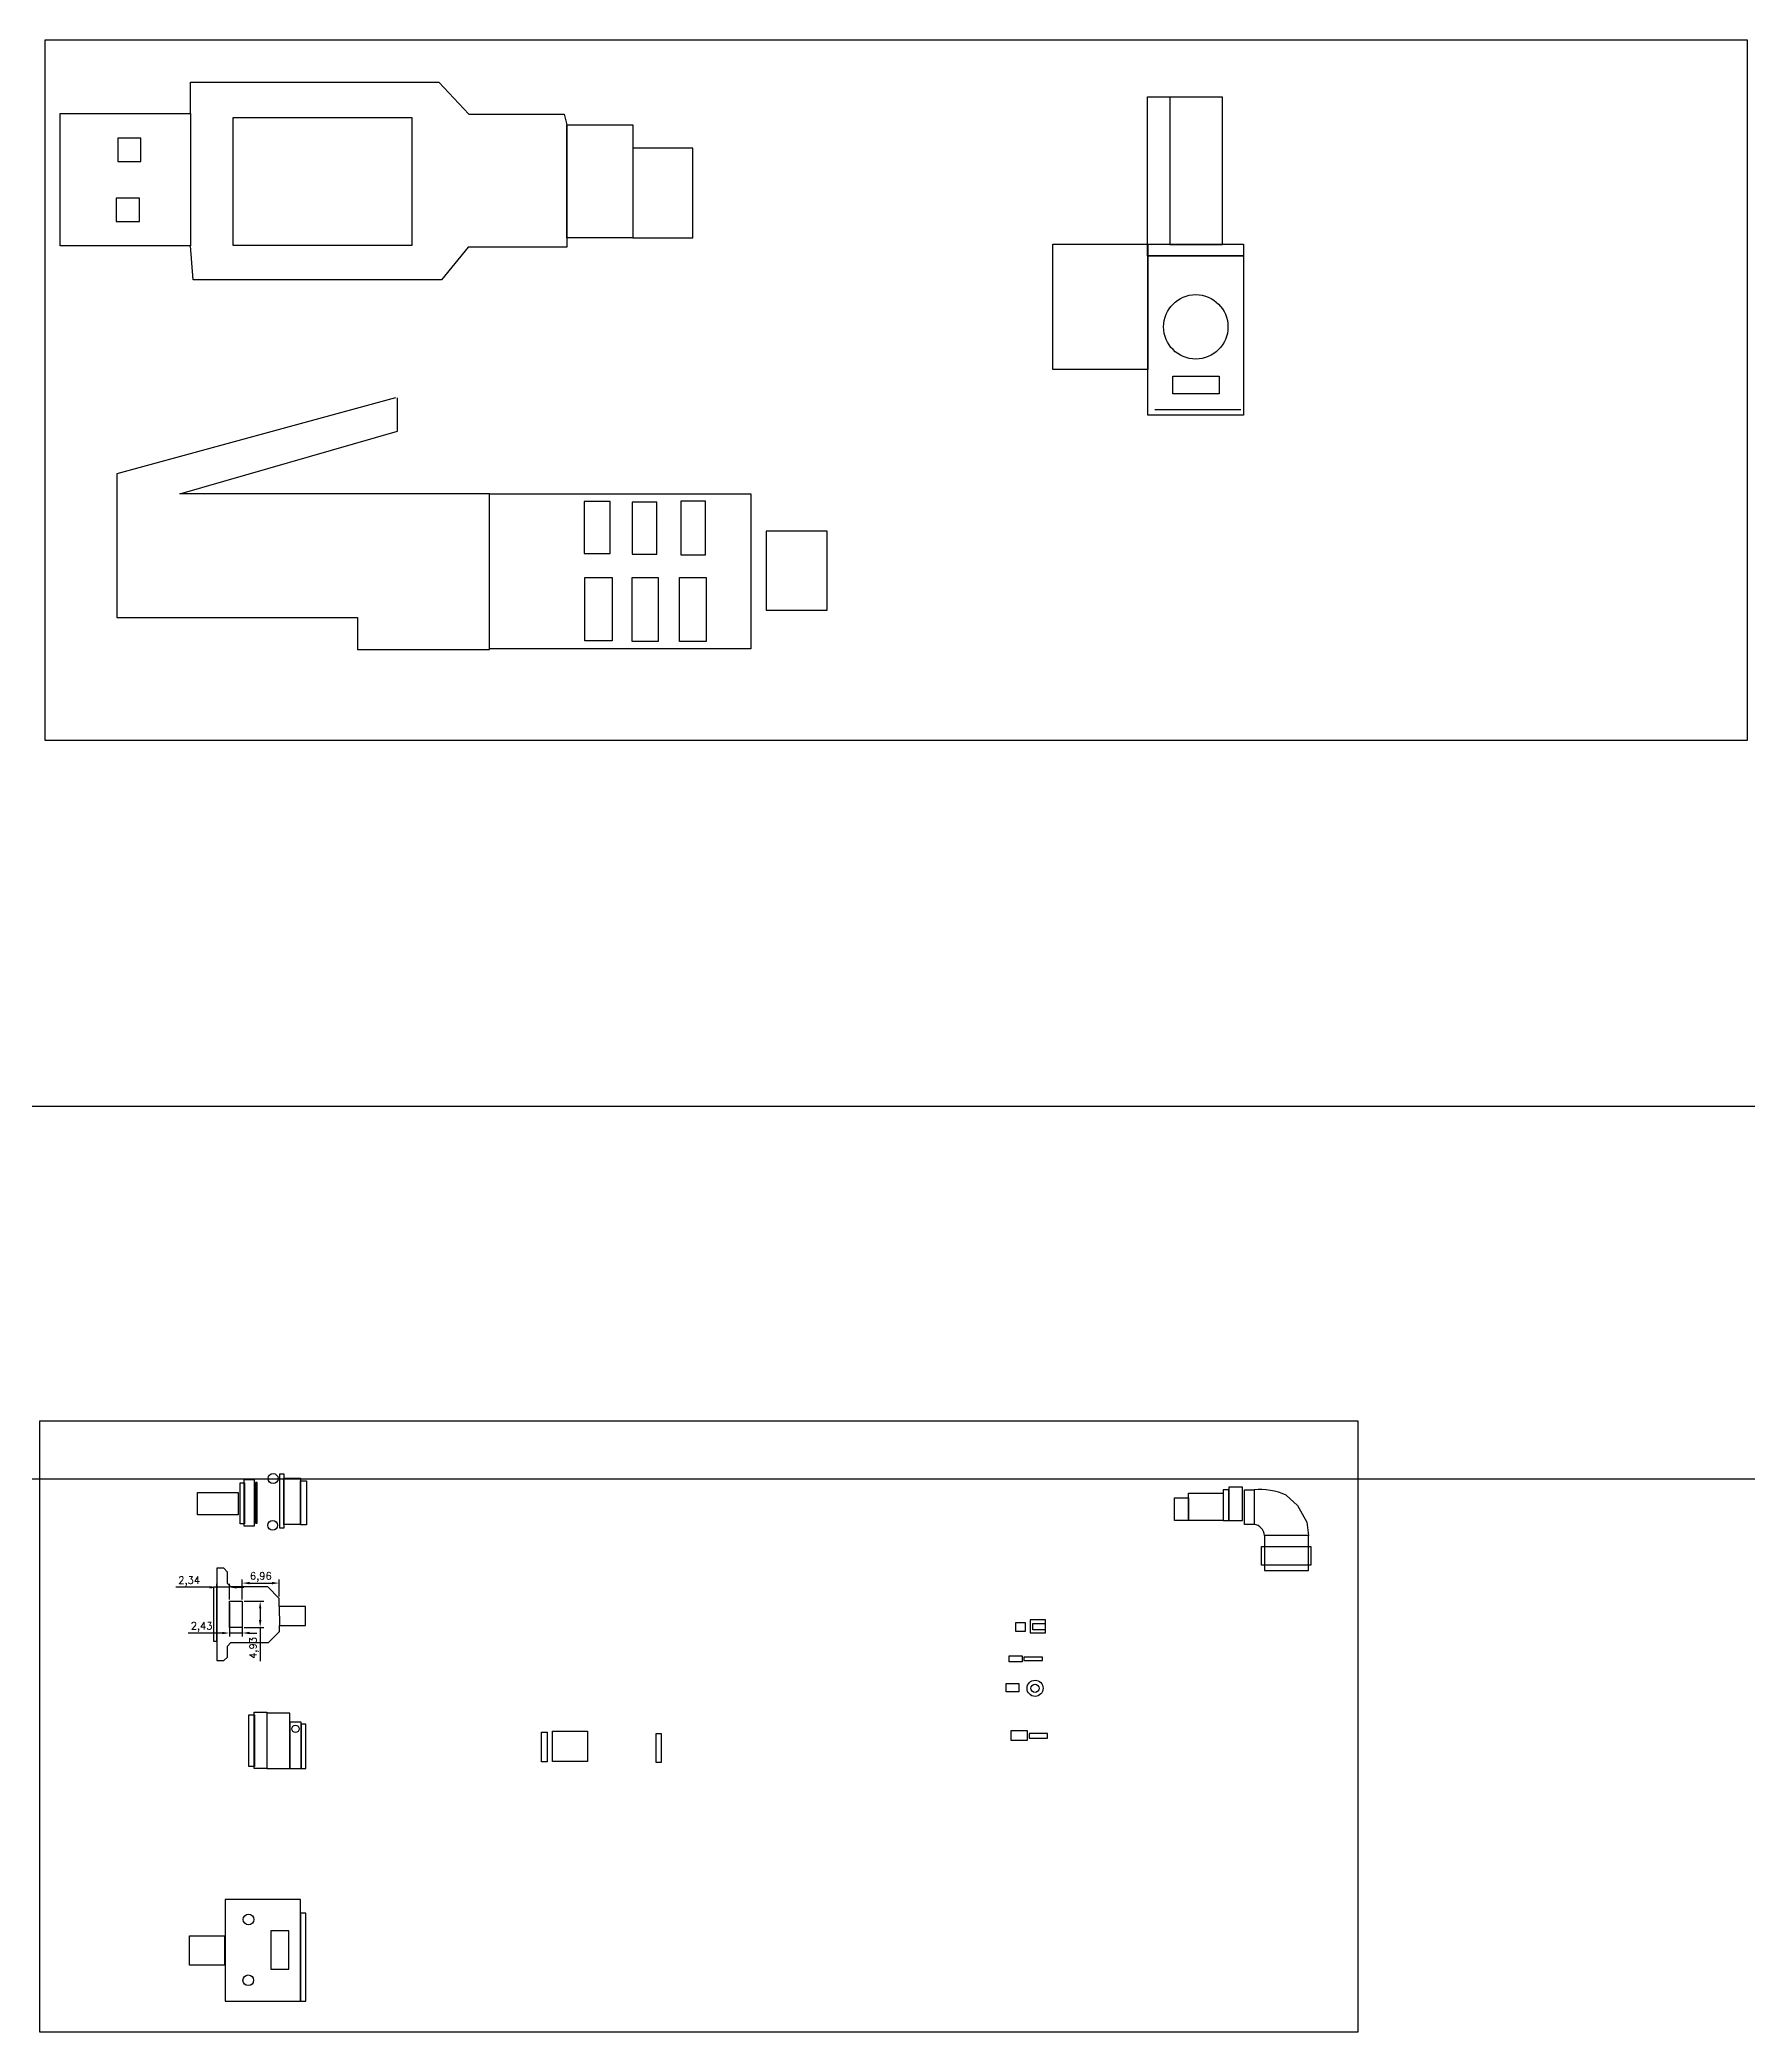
# Model space of a CAD drawing. Header units: millimetres. Extents: x -75 to 2023, y 0 to 1744.
# Drawn here: x 688 to 1277, y 423 to 1109 of the extents above; entities that cross this region are included whole.
import ezdxf

# ---------------------------------------------------------------- set-up
doc = ezdxf.new("R2010")
doc.units = ezdxf.units.MM
doc.styles.get("Standard").update_dxf_attribs({"font": 'txt', "bigfont": 'gbcbig.shx'})
doc.dimstyles.new('ISO-25', dxfattribs={"dimtxt": 2.5, "dimasz": 2.5, "dimexe": 1.25, "dimexo": 0.625, "dimtad": 1, "dimlfac": 0.54648, "dimtxsty": 'Standard', "dimcen": 2.5, "dimadec": 0, "dimazin": 0, "dimtfac": 1, "dimtmove": 0, "dimatfit": 3, "dimfxl": 1, "dimarcsym": 0})
picture_1 = doc.add_image_def('image1.png', size_in_pixel=(1716, 796))
picture_2 = doc.add_image_def('image2.png', size_in_pixel=(1108, 456))

# ---------------------------------------------------------------- blocks, each defined once
blk = doc.blocks.new('*D1')
at = {"color": 0, "lineweight": -2}
for p, q in [((749.45, 571.67), (749.45, 577.08)), ((753.74, 571.67), (753.74, 577.08)), ((746.95, 575.83), (735.28, 575.83)), ((753.74, 575.83), (749.45, 575.83)), ((756.24, 575.83), (758.74, 575.83))]:
    blk.add_line(p, q, dxfattribs=at)
at = {"color": 0}
for points in [[(746.95, 576.25), (746.95, 575.41), (749.45, 575.83)], [(756.24, 576.25), (756.24, 575.41), (753.74, 575.83)]]:
    blk.add_solid(points, dxfattribs=at)
at = {"layer": 'Defpoints', "color": 0}
for p in [(749.45, 575.83), (749.45, 571.04), (753.74, 571.04)]:
    blk.add_point(p, dxfattribs=at)
at = {"color": 0, "insert": (739.87, 577.91), "char_height": 2.5, "attachment_point": 5}
blk.add_mtext('2,34', dxfattribs=at)
blk = doc.blocks.new('*D2')
at = {"color": 0, "lineweight": -2}
for p, q in [((758.18, 571.67), (758.18, 578.54)), ((760.68, 577.29), (768.42, 577.29)), ((770.92, 572.62), (770.92, 578.54))]:
    blk.add_line(p, q, dxfattribs=at)
at = {"color": 0}
for points in [[(760.68, 577.7), (760.68, 576.87), (758.18, 577.29)], [(768.42, 577.7), (768.42, 576.87), (770.92, 577.29)]]:
    blk.add_solid(points, dxfattribs=at)
at = {"layer": 'Defpoints', "color": 0}
for p in [(770.92, 577.29), (758.18, 571.04), (770.92, 572)]:
    blk.add_point(p, dxfattribs=at)
at = {"color": 0, "insert": (764.55, 579.37), "char_height": 2.5, "attachment_point": 5}
blk.add_mtext('6,96', dxfattribs=at)
blk = doc.blocks.new('*D3')
at = {"color": 0, "lineweight": -2}
for p, q in [((753.74, 570.42), (753.74, 558.84)), ((758.18, 570.42), (758.18, 558.84)), ((751.24, 560.09), (739.57, 560.09)), ((758.18, 560.09), (753.74, 560.09)), ((760.68, 560.09), (763.18, 560.09))]:
    blk.add_line(p, q, dxfattribs=at)
at = {"color": 0}
for points in [[(751.24, 560.51), (751.24, 559.67), (753.74, 560.09)], [(760.68, 560.51), (760.68, 559.67), (758.18, 560.09)]]:
    blk.add_solid(points, dxfattribs=at)
at = {"layer": 'Defpoints', "color": 0}
for p in [(753.74, 571.04), (758.18, 571.04), (753.74, 560.09)]:
    blk.add_point(p, dxfattribs=at)
at = {"color": 0, "insert": (744.16, 562.17), "char_height": 2.5, "attachment_point": 5}
blk.add_mtext('2,43', dxfattribs=at)
blk = doc.blocks.new('*D4')
at = {"color": 0, "lineweight": -2}
for p, q in [((758.8, 571.04), (765.58, 571.04)), ((764.33, 568.54), (764.33, 564.52)), ((758.8, 562.02), (765.58, 562.02)), ((764.33, 562.02), (764.33, 550.36))]:
    blk.add_line(p, q, dxfattribs=at)
at = {"color": 0}
for points in [[(763.92, 568.54), (764.75, 568.54), (764.33, 571.04)], [(763.92, 564.52), (764.75, 564.52), (764.33, 562.02)]]:
    blk.add_solid(points, dxfattribs=at)
at = {"layer": 'Defpoints', "color": 0}
for p in [(758.18, 571.04), (758.18, 562.02), (764.33, 562.02)]:
    blk.add_point(p, dxfattribs=at)
at = {"color": 0, "insert": (762.25, 554.94), "char_height": 2.5, "attachment_point": 5, "rotation": 90}
blk.add_mtext('4,93', dxfattribs=at)

msp = doc.modelspace()

# ---------------------------------------------------------------- linework, layer by layer
for p, q in [((740.277, 1083.589), (740.277, 1094.371)), ((740.277, 1094.371), (825.882, 1094.371)), ((825.882, 1094.371), (836.196, 1083.3)), ((836.196, 1083.3), (869.05, 1083.3)), ((869.05, 1083.3), (870.005, 1079.673)), ((870.005, 1079.673), (870.005, 1037.488)), ((741.265, 1026.226), (740.277, 1037.921)), ((836.005, 1037.488), (826.837, 1026.226)), ((870.005, 1037.488), (836.005, 1037.488)), ((826.837, 1026.226), (741.265, 1026.226)), ((811.003, 985.555), (714.969, 959.442)), ((811.673, 974.173), (811.673, 985.555)), ((1072.543, 981.582), (1102.211, 981.582)), ((736.632, 952.524), (811.673, 974.173)), ((714.969, 959.442), (714.969, 909.895)), ((843.386, 952.524), (736.632, 952.524)), ((843.386, 898.958), (843.386, 952.524)), ((714.969, 909.895), (797.826, 909.895)), ((797.826, 909.895), (797.826, 898.958)), ((797.826, 898.958), (843.386, 898.958)), ((770.918, 569.218), (770.968, 562.718))]:
    msp.add_line(p, q)
for p in [(235.57, 741.529), (224.694, 613.048)]:
    msp.add_xline(p, (-1, 0))
for points in [[(1070.071, 1089.331), (1077.699, 1089.331), (1077.699, 1038.465), (1070.071, 1038.465)], [(1095.888, 1089.185), (1077.699, 1089.185), (1077.699, 1038.465), (1095.888, 1038.465)], [(695.462, 1083.589), (740.277, 1083.589), (740.277, 1037.921), (695.462, 1037.921)], [(754.999, 1082.15), (816.626, 1082.15), (816.626, 1038.087), (754.999, 1038.087)], [(870.005, 1079.673), (892.734, 1079.673), (892.734, 1040.733), (870.005, 1040.733)], [(715.24, 1067.033), (723.24, 1067.033), (723.24, 1075.033), (715.24, 1075.033)], [(913.363, 1071.656), (892.734, 1071.656), (892.734, 1040.733), (913.363, 1040.733)], [(714.749, 1046.412), (722.749, 1046.412), (722.749, 1054.412), (714.749, 1054.412)], [(1037.448, 1038.535), (1070.143, 1038.535), (1070.143, 995.323), (1037.448, 995.323)], [(1070.071, 1038.535), (1103.068, 1038.535), (1103.068, 1034.539), (1070.071, 1034.539)], [(1070.143, 1034.539), (1103.096, 1034.539), (1103.096, 979.647), (1070.143, 979.647)], [(1078.739, 993.032), (1094.725, 993.032), (1094.725, 986.963), (1078.739, 986.963)], [(843.386, 952.524), (933.39, 952.524), (933.39, 899.182), (843.386, 899.182)], [(875.993, 931.99), (884.927, 931.99), (884.927, 949.845), (875.993, 949.845)], [(892.52, 931.767), (901.007, 931.767), (901.007, 949.622), (892.52, 949.622)], [(909.27, 931.544), (917.757, 931.544), (917.757, 950.069), (909.27, 950.069)], [(959.699, 939.662), (938.612, 939.662), (938.612, 912.408), (959.699, 912.408)], [(876.216, 923.732), (885.597, 923.732), (885.597, 901.86), (876.216, 901.86)], [(892.52, 923.732), (901.453, 923.732), (901.453, 901.637), (892.52, 901.637)], [(908.823, 923.732), (917.98, 923.732), (917.98, 901.637), (908.823, 901.637)], [(757.477, 611.81), (758.953, 611.81), (758.953, 597.754), (757.477, 597.754)], [(758.798, 612.936), (762.255, 612.936), (762.255, 596.9), (758.798, 596.9)], [(763.304, 611.887), (762.683, 611.887), (762.683, 597.948), (763.304, 597.948)], [(771.153, 614.916), (772.474, 614.916), (772.474, 596.201), (771.153, 596.201)], [(772.457, 613.397), (778.236, 613.397), (778.236, 597.442), (772.457, 597.442)], [(780.328, 597.367), (778.236, 597.367), (778.236, 612.517), (780.328, 612.517)], [(742.79, 608.548), (756.7, 608.548), (756.7, 600.783), (742.79, 600.783)], [(1079.361, 606.602), (1084.124, 606.602), (1084.124, 598.903), (1079.361, 598.903)], [(1084.124, 608.212), (1096.101, 608.212), (1096.101, 598.903), (1084.124, 598.903)], [(1098.062, 609.402), (1096.101, 609.402), (1096.101, 598.903), (1098.062, 598.903)], [(1102.755, 610.312), (1098.062, 610.312), (1098.062, 598.903), (1102.755, 598.903)], [(1106.72, 597.502), (1103.441, 597.502), (1103.441, 609.372), (1106.72, 609.372)], [(1110.309, 581.674), (1125.528, 581.674), (1125.528, 593.668), (1110.309, 593.668)], [(1109.339, 589.874), (1126.288, 589.874), (1126.288, 583.504), (1109.339, 583.504)], [(748.235, 557.329), (749.45, 557.329), (749.45, 575.831), (748.235, 575.831)], [(753.74, 571.042), (758.178, 571.042), (758.178, 562.023), (753.74, 562.023)], [(1024.631, 563.756), (1027.833, 563.756), (1027.833, 560.585), (1024.631, 560.585)], [(1034.913, 564.578), (1029.654, 564.578), (1029.654, 560.174), (1034.913, 560.174)], [(1030.506, 563.345), (1034.795, 563.345), (1034.795, 561.172), (1030.506, 561.172)], [(1022.413, 552.248), (1026.882, 552.248), (1026.882, 550.118), (1022.413, 550.118)], [(1033.804, 551.721), (1027.478, 551.721), (1027.478, 550.668), (1033.804, 550.668)], [(1021.344, 542.751), (1025.745, 542.751), (1025.745, 539.859), (1021.344, 539.859)], [(760.398, 531.864), (762.405, 531.864), (762.405, 514.118), (760.398, 514.118)], [(762.302, 532.841), (766.626, 532.841), (766.626, 513.449), (762.302, 513.449)], [(774.501, 532.429), (766.626, 532.429), (766.626, 513.449), (774.501, 513.449)], [(778.413, 529.343), (774.501, 529.343), (774.501, 513.449), (778.413, 513.449)], [(780.008, 528.726), (778.413, 528.726), (778.413, 513.449), (780.008, 513.449)], [(861.259, 525.938), (863.158, 525.938), (863.158, 515.671), (861.259, 515.671)], [(865.086, 526.254), (877.086, 526.254), (877.086, 515.815), (865.086, 515.815)], [(900.791, 525.526), (902.519, 525.526), (902.519, 515.467), (900.791, 515.467)], [(1023.114, 526.559), (1028.573, 526.559), (1028.573, 523.064), (1023.114, 523.064)], [(1035.567, 525.489), (1029.251, 525.489), (1029.251, 523.849), (1035.567, 523.849)], [(778.27, 468.265), (752.279, 468.265), (752.279, 433.277), (778.27, 433.277)], [(780.016, 463.613), (778.27, 463.613), (778.27, 433.277), (780.016, 433.277)], [(739.962, 455.762), (752.085, 455.762), (752.085, 445.683), (739.962, 445.683)], [(774.197, 457.507), (767.99, 457.507), (767.99, 444.229), (774.197, 444.229)]]:
    msp.add_lwpolyline(points, close=True)
for points in [[(1117.759, 607.595), (1121.704, 604.042), (1124.87, 598.249), (1125.528, 593.668)], [(751.781, 582.467), (749.45, 582.467), (749.45, 550.624), (751.868, 550.624), (753.023, 551.819), (753.023, 555.591), (754.261, 556.808), (767.193, 556.808), (770.968, 560.621), (770.968, 562.718), (779.914, 562.718), (779.914, 569.218), (770.918, 569.218), (770.918, 571.996), (767.018, 576.021), (754.169, 576.021), (753.072, 577.203), (753.072, 581.05), (751.781, 582.467)]]:
    msp.add_lwpolyline(points)
for centre, radius in [((1086.665, 1010.058), 11.095), ((768.783, 613.285), 1.737), ((768.666, 597.21), 1.674), ((1031.288, 541.04), 2.77), ((1031.288, 541.04), 1.403), ((776.508, 527.08), 1.286), ((760.328, 461.384), 1.843), ((760.231, 440.449), 1.843)]:
    msp.add_circle(centre, radius)
for centre, radius, start, end in [((1109.001, 588.367), 21.129, 65.511171, 96.195336), ((1106.289, 593.501), 4.023, 2.375975, 83.843222)]:
    msp.add_arc(centre, radius, start, end)

# ---------------------------------------------------------------- dimensions: what is measured, and where the dimension line sits
for base, p1, p2, picture, middle in [((749.45, 575.831), (753.74, 571.042), (749.45, 571.042), '*D1', (739.866, 577.915)), ((770.918, 577.286), (758.178, 571.042), (770.918, 571.996), '*D2', (764.548, 579.37)), ((753.74, 560.09), (758.178, 571.042), (753.74, 571.042), '*D3', (744.157, 562.173))]:
    dim = msp.add_linear_dim(base=base, p1=p1, p2=p2, dimstyle='ISO-25')
    dim.commit()
    dim.dimension.update_dxf_attribs({"geometry": picture, "text_midpoint": middle})
dim = msp.add_linear_dim(base=(764.332, 562.023), p1=(758.178, 571.042), p2=(758.178, 562.023), angle=90, dimstyle='ISO-25')
dim.commit()
dim.dimension.update_dxf_attribs({"geometry": '*D4', "text_midpoint": (762.249, 554.939)})

# ---------------------------------------------------------------- pictures from other files: only their frames are drawn
image = msp.add_image(picture_2, insert=(690.22, 867.604), size_in_units=(586.399, 241.334))
image.dxf.flags = 7
image = msp.add_image(picture_1, insert=(688.426, 422.584), size_in_units=(454.088, 210.638))
image.dxf.flags = 7

doc.saveas('drawing.dxf')
